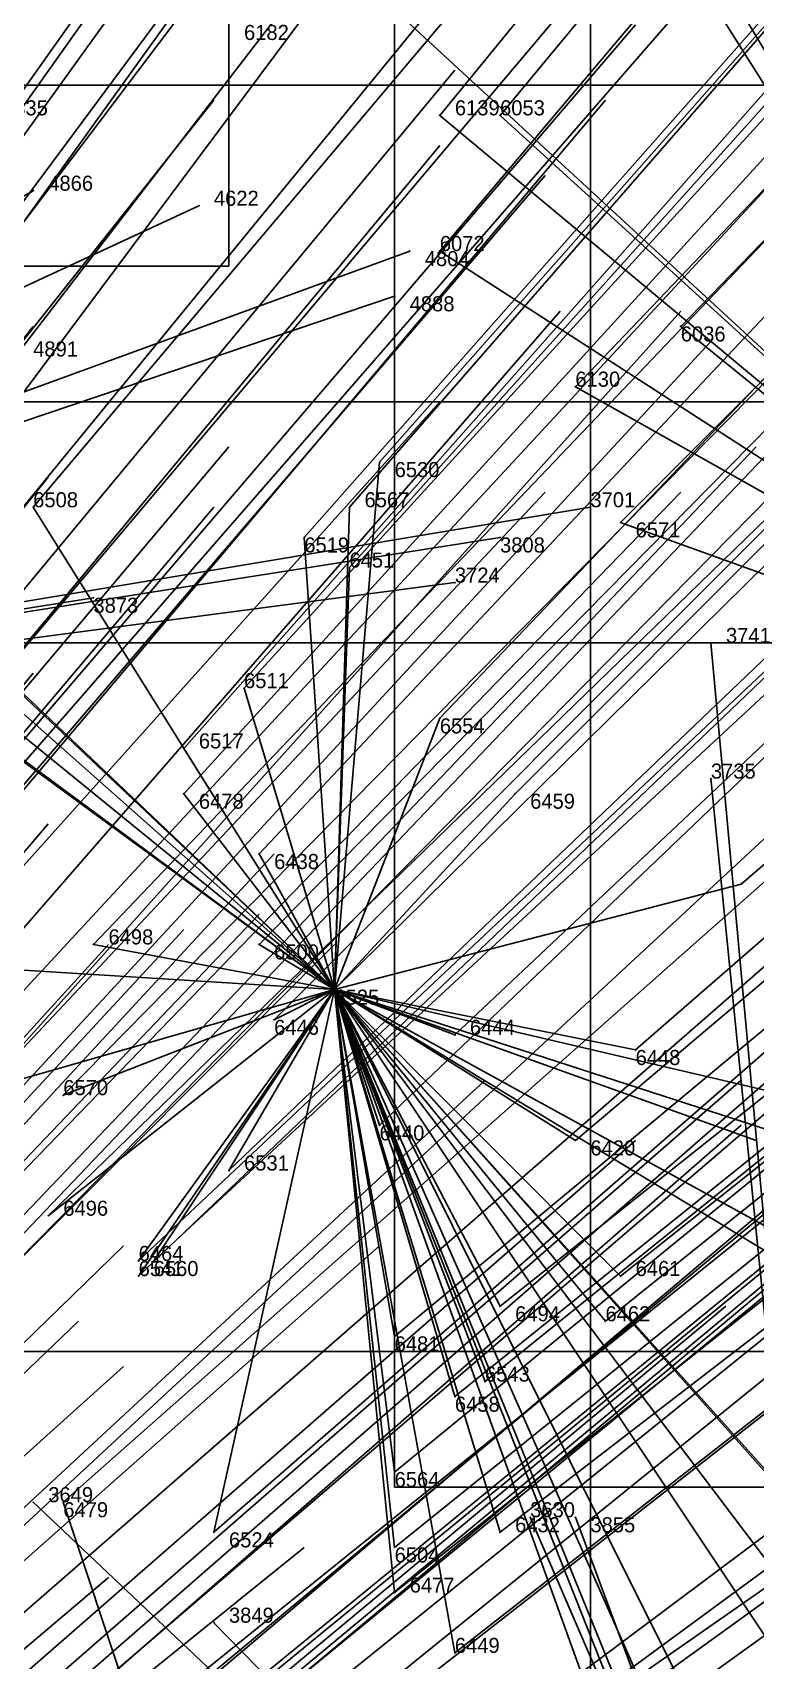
# Model space of a CAD drawing. Extents: x -0.5 to 0.59, y -0.5 to 0.59.
# Drawn here: x 0.203 to 0.251, y 0.1755 to 0.2835 of the extents above; entities that cross this region are included whole.
import ezdxf

# ---------------------------------------------------------------- set-up
doc = ezdxf.new("R2010")
doc.units = 0
for name, color, linetype in [('Clients', 3, 'CONTINUOUS'), ('Facilities', 3, 'CONTINUOUS'), ('Facilities_lines', 3, 'CONTINUOUS'), ('Min_max_boxes', 1, 'CONTINUOUS'), ('Normals', 1, 'CONTINUOUS'), ('Source_points', 5, 'CONTINUOUS'), ('Text', 3, 'CONTINUOUS')]:
    doc.layers.add(name, color=color, linetype=linetype)

msp = doc.modelspace()

# ---------------------------------------------------------------- linework, layer by layer
at = {"layer": 'Clients', "color": 5}
for p in [(0.23, 0.278, -0.903), (0.234, 0.278, -0.908), (0.203, 0.273, -1.25), (0.214, 0.272, -1.25), (0.228, 0.269, -1.25), (0.23, 0.269, -0.884), (0.227, 0.266, -1.25), (0.246, 0.264, -0.901), (0.239, 0.26, -0.883), (0.226, 0.255, -0.852), (0.203, 0.252, -0.809), (0.224, 0.252, -0.843), (0.24, 0.252, -1.25), (0.242, 0.251, -0.871), (0.221, 0.25, -0.833), (0.234, 0.25, -1.25), (0.224, 0.248, -0.835), (0.231, 0.247, -1.25), (0.207, 0.246, -1.25), (0.248, 0.243, -1.25), (0.217, 0.24, -0.81), (0.23, 0.238, -0.827), (0.213, 0.236, -0.796), (0.248, 0.234, -1.25), (0.213, 0.233, -0.789), (0.235, 0.233, -0.828), (0.218, 0.229, -0.79), (0.25, 0.227, -0.844), (0.207, 0.223, -0.761), (0.218, 0.223, -0.78), (0.219, 0.218, -0.771), (0.231, 0.217, -0.794), (0.243, 0.216, -0.812), (0.205, 0.213, -0.739), (0.226, 0.211, -0.772), (0.239, 0.21, -0.796), (0.216, 0.208, -0.751), (0.204, 0.205, -0.724), (0.21, 0.202, -0.729), (0.211, 0.202, -0.73), (0.21, 0.201, -0.726), (0.242, 0.201, -0.787), (0.234, 0.199, -0.768), (0.241, 0.198, -0.78), (0.227, 0.197, -0.75), (0.233, 0.194, -0.758), (0.231, 0.193, -0.751), (0.227, 0.188, -0.735), (0.203, 0.186, -1.25), (0.205, 0.186, -0.691), (0.236, 0.185, -1.25), (0.239, 0.185, -1.25), (0.215, 0.184, -0.708), (0.234, 0.184, -0.745), (0.227, 0.183, -0.728), (0.227, 0.18, -0.726), (0.215, 0.178, -1.25), (0.231, 0.176, -0.726)]:
    msp.add_point(p, dxfattribs=at)
at = {"layer": 'Facilities', "color": 3}
msp.add_point((0.223, 0.22, -0.782), dxfattribs=at)
at = {"layer": 'Facilities_lines', "color": 3}
for p, q in [((0.278, 0.238, -0.916), (0.244, 0.295, -0.958)), ((0.278, 0.238, -0.916), (0.244, 0.292, -0.951)), ((0.278, 0.238, -0.916), (0.227, 0.285, -0.91)), ((0.278, 0.238, -0.916), (0.23, 0.278, -0.903)), ((0.278, 0.238, -0.916), (0.234, 0.278, -0.908)), ((0.132, 0.234, -1.25), (0.203, 0.273, -1.25)), ((0.132, 0.234, -1.25), (0.214, 0.272, -1.25)), ((0.132, 0.234, -1.25), (0.228, 0.269, -1.25)), ((0.278, 0.238, -0.916), (0.23, 0.269, -0.884)), ((0.132, 0.234, -1.25), (0.227, 0.266, -1.25)), ((0.278, 0.238, -0.916), (0.246, 0.264, -0.901)), ((0.278, 0.238, -0.916), (0.239, 0.26, -0.883)), ((0.223, 0.22, -0.782), (0.175, 0.259, -0.782)), ((0.223, 0.22, -0.782), (0.183, 0.258, -0.79)), ((0.223, 0.22, -0.782), (0.226, 0.255, -0.852)), ((0.223, 0.22, -0.782), (0.188, 0.253, -0.787)), ((0.132, 0.234, -1.25), (0.24, 0.252, -1.25)), ((0.223, 0.22, -0.782), (0.203, 0.252, -0.809)), ((0.223, 0.22, -0.782), (0.224, 0.252, -0.843)), ((0.223, 0.22, -0.782), (0.188, 0.251, -0.784)), ((0.278, 0.238, -0.916), (0.242, 0.251, -0.871)), ((0.132, 0.234, -1.25), (0.234, 0.25, -1.25)), ((0.223, 0.22, -0.782), (0.182, 0.25, -0.774)), ((0.223, 0.22, -0.782), (0.221, 0.25, -0.833)), ((0.223, 0.22, -0.782), (0.185, 0.248, -0.774)), ((0.223, 0.22, -0.782), (0.224, 0.248, -0.835)), ((0.132, 0.234, -1.25), (0.231, 0.247, -1.25)), ((0.132, 0.234, -1.25), (0.207, 0.246, -1.25)), ((0.258, 0.134, -1.25), (0.248, 0.243, -1.25)), ((0.223, 0.22, -0.782), (0.217, 0.24, -0.81)), ((0.223, 0.22, -0.782), (0.23, 0.238, -0.827)), ((0.223, 0.22, -0.782), (0.213, 0.236, -0.796)), ((0.258, 0.134, -1.25), (0.248, 0.234, -1.25)), ((0.223, 0.22, -0.782), (0.213, 0.233, -0.789)), ((0.223, 0.22, -0.782), (0.235, 0.233, -0.828)), ((0.223, 0.22, -0.782), (0.218, 0.229, -0.79)), ((0.223, 0.22, -0.782), (0.25, 0.227, -0.844)), ((0.223, 0.22, -0.782), (0.207, 0.223, -0.761)), ((0.223, 0.22, -0.782), (0.218, 0.223, -0.78)), ((0.223, 0.22, -0.782), (0.191, 0.222, -0.732)), ((0.223, 0.22, -0.782), (0.195, 0.212, -0.72)), ((0.223, 0.22, -0.782), (0.204, 0.205, -0.724)), ((0.223, 0.22, -0.782), (0.205, 0.213, -0.739)), ((0.223, 0.22, -0.782), (0.21, 0.202, -0.729)), ((0.223, 0.22, -0.782), (0.21, 0.201, -0.726)), ((0.223, 0.22, -0.782), (0.211, 0.202, -0.73)), ((0.223, 0.22, -0.782), (0.215, 0.184, -0.708)), ((0.223, 0.22, -0.782), (0.216, 0.208, -0.751)), ((0.223, 0.22, -0.782), (0.219, 0.218, -0.771)), ((0.223, 0.22, -0.782), (0.231, 0.217, -0.794)), ((0.223, 0.22, -0.782), (0.234, 0.184, -0.745)), ((0.223, 0.22, -0.782), (0.226, 0.211, -0.772)), ((0.223, 0.22, -0.782), (0.24, 0.173, -0.74)), ((0.223, 0.22, -0.782), (0.239, 0.21, -0.796)), ((0.223, 0.22, -0.782), (0.243, 0.216, -0.812)), ((0.223, 0.22, -0.782), (0.231, 0.193, -0.751)), ((0.223, 0.22, -0.782), (0.242, 0.201, -0.787)), ((0.223, 0.22, -0.782), (0.241, 0.198, -0.78)), ((0.223, 0.22, -0.782), (0.227, 0.197, -0.75)), ((0.223, 0.22, -0.782), (0.234, 0.199, -0.768)), ((0.223, 0.22, -0.782), (0.265, 0.173, -0.79)), ((0.223, 0.22, -0.782), (0.251, 0.21, -0.817)), ((0.223, 0.22, -0.782), (0.227, 0.183, -0.728)), ((0.223, 0.22, -0.782), (0.243, 0.171, -0.743)), ((0.223, 0.22, -0.782), (0.254, 0.203, -0.812)), ((0.223, 0.22, -0.782), (0.231, 0.176, -0.726)), ((0.223, 0.22, -0.782), (0.227, 0.18, -0.726)), ((0.223, 0.22, -0.782), (0.253, 0.16, -0.749)), ((0.223, 0.22, -0.782), (0.273, 0.154, -0.783)), ((0.223, 0.22, -0.782), (0.267, 0.171, -0.793)), ((0.223, 0.22, -0.782), (0.253, 0.175, -0.768)), ((0.223, 0.22, -0.782), (0.253, 0.213, -0.827)), ((0.223, 0.22, -0.782), (0.233, 0.194, -0.758)), ((0.223, 0.22, -0.782), (0.256, 0.2, -0.812)), ((0.223, 0.22, -0.782), (0.246, 0.168, -0.745)), ((0.223, 0.22, -0.782), (0.227, 0.188, -0.735)), ((0.223, 0.22, -0.782), (0.257, 0.209, -0.828)), ((0.223, 0.22, -0.782), (0.248, 0.157, -0.733)), ((0.258, 0.134, -1.25), (0.203, 0.186, -1.25)), ((0.224, 0.129, -0.647), (0.205, 0.186, -0.691)), ((0.258, 0.134, -1.25), (0.236, 0.185, -1.25)), ((0.258, 0.134, -1.25), (0.239, 0.185, -1.25)), ((0.258, 0.134, -1.25), (0.215, 0.178, -1.25))]:
    msp.add_line(p, q, dxfattribs=at)
at = {"layer": 'Min_max_boxes', "color": 1}
for p, q in [((0.216, 0.268, -0.932), (0.216, 0.35, -0.932)), ((0.216, 0.268, -0.789), (0.216, 0.35, -0.789)), ((0.24, 0.112, -1.25), (0.24, 0.312, -1.25)), ((0.24, 0.112, -1.25), (0.24, 0.312, -1.25)), ((0.227, 0.295, -0.979), (0.227, 0.187, -0.979)), ((0.227, 0.295, -0.871), (0.227, 0.187, -0.871)), ((0.193, 0.28, -1.25), (0.334, 0.28, -1.25)), ((0.193, 0.28, -1.233), (0.334, 0.28, -1.233)), ((0.079, 0.268, -0.932), (0.216, 0.268, -0.932)), ((0.079, 0.268, -0.789), (0.216, 0.268, -0.789)), ((0.216, 0.268, -0.932), (0.216, 0.268, -0.789)), ((0.273, 0.259, -0.852), (0.175, 0.259, -0.852)), ((0.273, 0.259, -0.708), (0.175, 0.259, -0.708)), ((0.35, 0.243, -1.25), (0.146, 0.243, -1.25)), ((0.35, 0.243, -1.25), (0.146, 0.243, -1.25)), ((0.263, 0.196, -0.735), (0.18, 0.196, -0.735)), ((0.263, 0.196, -0.578), (0.18, 0.196, -0.578)), ((0.227, 0.187, -0.979), (0.326, 0.187, -0.979)), ((0.227, 0.187, -0.871), (0.326, 0.187, -0.871)), ((0.227, 0.187, -0.979), (0.227, 0.187, -0.871))]:
    msp.add_line(p, q, dxfattribs=at)
at = {"layer": 'Normals', "color": 1}
for p, q in [((0.199, 0.275, -0.848), (0.253, 0.351, -0.811)), ((0.23, 0.278, -0.903), (0.289, 0.35, -0.866)), ((0.234, 0.278, -0.908), (0.293, 0.349, -0.871)), ((0.199, 0.272, -0.842), (0.253, 0.347, -0.806)), ((0.23, 0.269, -0.884), (0.29, 0.34, -0.848)), ((0.246, 0.264, -0.901), (0.31, 0.33, -0.863)), ((0.188, 0.253, -0.787), (0.243, 0.327, -0.749)), ((0.239, 0.26, -0.883), (0.303, 0.327, -0.845)), ((0.182, 0.25, -0.774), (0.236, 0.326, -0.736)), ((0.188, 0.251, -0.784), (0.242, 0.326, -0.746)), ((0.226, 0.255, -0.852), (0.287, 0.324, -0.814)), ((0.203, 0.252, -0.809), (0.263, 0.323, -0.772)), ((0.185, 0.248, -0.774), (0.241, 0.322, -0.736)), ((0.224, 0.252, -0.843), (0.285, 0.322, -0.806)), ((0.221, 0.25, -0.833), (0.282, 0.319, -0.796)), ((0.224, 0.248, -0.835), (0.286, 0.317, -0.798)), ((0.242, 0.251, -0.871), (0.307, 0.316, -0.833)), ((0.181, 0.235, -0.742), (0.238, 0.309, -0.705)), ((0.217, 0.24, -0.81), (0.28, 0.309, -0.773)), ((0.213, 0.236, -0.796), (0.275, 0.306, -0.759)), ((0.23, 0.238, -0.827), (0.294, 0.305, -0.79)), ((0.213, 0.233, -0.789), (0.276, 0.302, -0.752)), ((0.235, 0.233, -0.828), (0.301, 0.299, -0.792)), ((0.175, 0.223, -0.709), (0.231, 0.298, -0.673)), ((0.181, 0.226, -0.724), (0.24, 0.298, -0.687)), ((0.218, 0.229, -0.79), (0.282, 0.297, -0.754)), ((0.191, 0.222, -0.732), (0.252, 0.292, -0.695)), ((0.207, 0.223, -0.761), (0.271, 0.29, -0.724)), ((0.218, 0.223, -0.78), (0.283, 0.289, -0.743)), ((0.25, 0.227, -0.844), (0.32, 0.287, -0.807)), ((0.179, 0.215, -0.7), (0.239, 0.286, -0.663)), ((0.223, 0.22, -0.782), (0.289, 0.285, -0.746)), ((0.183, 0.214, -0.703), (0.243, 0.284, -0.666)), ((0.219, 0.218, -0.771), (0.284, 0.283, -0.734)), ((0.172, 0.21, -0.679), (0.231, 0.281, -0.641)), ((0.231, 0.217, -0.794), (0.299, 0.281, -0.757)), ((0.195, 0.212, -0.72), (0.258, 0.28, -0.683)), ((0.157, 0.206, -0.648), (0.215, 0.279, -0.611)), ((0.181, 0.208, -0.69), (0.241, 0.279, -0.652)), ((0.205, 0.213, -0.739), (0.27, 0.279, -0.701)), ((0.243, 0.216, -0.812), (0.313, 0.277, -0.776)), ((0.171, 0.205, -0.668), (0.23, 0.276, -0.629)), ((0.226, 0.211, -0.772), (0.293, 0.275, -0.735)), ((0.177, 0.204, -0.675), (0.237, 0.274, -0.636)), ((0.203, 0.273, -1.25), (0.203, 0.273, -1.15)), ((0.214, 0.272, -1.25), (0.214, 0.272, -1.15)), ((0.216, 0.208, -0.751), (0.283, 0.272, -0.714)), ((0.204, 0.205, -0.724), (0.271, 0.27, -0.686)), ((0.239, 0.21, -0.796), (0.31, 0.27, -0.76)), ((0.228, 0.269, -1.25), (0.228, 0.269, -1.15)), ((0.21, 0.202, -0.729), (0.278, 0.266, -0.691)), ((0.227, 0.266, -1.25), (0.227, 0.266, -1.15)), ((0.177, 0.195, -0.659), (0.238, 0.265, -0.62)), ((0.184, 0.196, -0.673), (0.246, 0.265, -0.634)), ((0.199, 0.199, -0.704), (0.264, 0.265, -0.667)), ((0.21, 0.201, -0.726), (0.277, 0.265, -0.689)), ((0.211, 0.202, -0.73), (0.279, 0.265, -0.692)), ((0.145, 0.191, -0.599), (0.203, 0.264, -0.562)), ((0.186, 0.196, -0.674), (0.248, 0.263, -0.635)), ((0.192, 0.193, -0.68), (0.256, 0.26, -0.642)), ((0.168, 0.19, -0.635), (0.23, 0.259, -0.598)), ((0.242, 0.201, -0.787), (0.315, 0.259, -0.75)), ((0.156, 0.185, -0.605), (0.216, 0.256, -0.568)), ((0.188, 0.19, -0.668), (0.251, 0.256, -0.629)), ((0.227, 0.197, -0.75), (0.298, 0.256, -0.714)), ((0.234, 0.199, -0.768), (0.307, 0.257, -0.731)), ((0.241, 0.198, -0.78), (0.313, 0.256, -0.743)), ((0.145, 0.181, -0.582), (0.204, 0.254, -0.545)), ((0.174, 0.186, -0.637), (0.237, 0.253, -0.598)), ((0.182, 0.187, -0.652), (0.246, 0.253, -0.613)), ((0.155, 0.181, -0.597), (0.215, 0.252, -0.56)), ((0.233, 0.194, -0.758), (0.305, 0.252, -0.721)), ((0.24, 0.252, -1.25), (0.24, 0.252, -1.15)), ((0.231, 0.193, -0.751), (0.303, 0.251, -0.714)), ((0.234, 0.25, -1.25), (0.234, 0.25, -1.15)), ((0.205, 0.186, -0.691), (0.274, 0.247, -0.653)), ((0.231, 0.247, -1.25), (0.231, 0.247, -1.15)), ((0.207, 0.246, -1.25), (0.207, 0.246, -1.15)), ((0.227, 0.188, -0.735), (0.298, 0.246, -0.698)), ((0.215, 0.184, -0.708), (0.285, 0.245, -0.67)), ((0.248, 0.243, -1.25), (0.248, 0.243, -1.15)), ((0.144, 0.17, -0.556), (0.203, 0.241, -0.519)), ((0.227, 0.183, -0.728), (0.299, 0.241, -0.69)), ((0.234, 0.184, -0.745), (0.308, 0.241, -0.708)), ((0.227, 0.18, -0.726), (0.3, 0.238, -0.687)), ((0.19, 0.173, -0.642), (0.258, 0.236, -0.605)), ((0.197, 0.174, -0.657), (0.267, 0.235, -0.62)), ((0.248, 0.234, -1.25), (0.248, 0.234, -1.15)), ((0.231, 0.176, -0.726), (0.304, 0.233, -0.688)), ((0.144, 0.161, -0.54), (0.204, 0.231, -0.502)), ((0.204, 0.171, -0.664), (0.274, 0.231, -0.627)), ((0.156, 0.161, -0.56), (0.219, 0.229, -0.524)), ((0.199, 0.168, -0.65), (0.269, 0.229, -0.614)), ((0.212, 0.169, -0.678), (0.284, 0.228, -0.641)), ((0.24, 0.173, -0.74), (0.315, 0.228, -0.702)), ((0.154, 0.158, -0.551), (0.218, 0.225, -0.514)), ((0.221, 0.168, -0.694), (0.294, 0.225, -0.657)), ((0.243, 0.171, -0.743), (0.318, 0.225, -0.705)), ((0.15, 0.156, -0.54), (0.213, 0.224, -0.502)), ((0.146, 0.155, -0.533), (0.208, 0.223, -0.494)), ((0.157, 0.157, -0.555), (0.223, 0.223, -0.519)), ((0.207, 0.163, -0.659), (0.279, 0.223, -0.623)), ((0.208, 0.164, -0.662), (0.28, 0.223, -0.625)), ((0.199, 0.161, -0.639), (0.27, 0.221, -0.602)), ((0.208, 0.159, -0.655), (0.281, 0.218, -0.619)), ((0.202, 0.157, -0.639), (0.274, 0.215, -0.602)), ((0.165, 0.151, -0.559), (0.233, 0.214, -0.522)), ((0.18, 0.153, -0.591), (0.25, 0.214, -0.554)), ((0.191, 0.156, -0.617), (0.263, 0.214, -0.579)), ((0.18, 0.15, -0.587), (0.25, 0.211, -0.548)), ((0.173, 0.149, -0.57), (0.243, 0.21, -0.533)), ((0.184, 0.149, -0.592), (0.255, 0.208, -0.554)), ((0.209, 0.152, -0.646), (0.284, 0.208, -0.61)), ((0.187, 0.149, -0.597), (0.258, 0.207, -0.558)), ((0.186, 0.146, -0.591), (0.257, 0.205, -0.552)), ((0.142, 0.138, -0.496), (0.209, 0.203, -0.459)), ((0.157, 0.142, -0.528), (0.226, 0.203, -0.49)), ((0.178, 0.14, -0.567), (0.249, 0.199, -0.529)), ((0.139, 0.134, -0.482), (0.206, 0.198, -0.445)), ((0.201, 0.143, -0.617), (0.276, 0.197, -0.579)), ((0.201, 0.143, -0.616), (0.276, 0.197, -0.578)), ((0.14, 0.133, -0.482), (0.209, 0.195, -0.445)), ((0.203, 0.186, -1.25), (0.203, 0.186, -1.15)), ((0.236, 0.185, -1.25), (0.236, 0.185, -1.15)), ((0.239, 0.185, -1.25), (0.239, 0.185, -1.15)), ((0.149, 0.125, -0.485), (0.221, 0.183, -0.448)), ((0.178, 0.129, -0.549), (0.254, 0.182, -0.512)), ((0.137, 0.121, -0.457), (0.208, 0.181, -0.419)), ((0.215, 0.178, -1.25), (0.215, 0.178, -1.15))]:
    msp.add_line(p, q, dxfattribs=at)
at = {"layer": 'Source_points', "color": 5}
for p in [(0.23, 0.278, -0.903), (0.234, 0.278, -0.908), (0.203, 0.273, -1.25), (0.214, 0.272, -1.25), (0.228, 0.269, -1.25), (0.23, 0.269, -0.884), (0.227, 0.266, -1.25), (0.246, 0.264, -0.901), (0.239, 0.26, -0.883), (0.226, 0.255, -0.852), (0.203, 0.252, -0.809), (0.224, 0.252, -0.843), (0.24, 0.252, -1.25), (0.242, 0.251, -0.871), (0.221, 0.25, -0.833), (0.234, 0.25, -1.25), (0.224, 0.248, -0.835), (0.231, 0.247, -1.25), (0.207, 0.246, -1.25), (0.248, 0.243, -1.25), (0.217, 0.24, -0.81), (0.23, 0.238, -0.827), (0.213, 0.236, -0.796), (0.248, 0.234, -1.25), (0.213, 0.233, -0.789), (0.235, 0.233, -0.828), (0.218, 0.229, -0.79), (0.25, 0.227, -0.844), (0.207, 0.223, -0.761), (0.218, 0.223, -0.78), (0.223, 0.22, -0.782), (0.219, 0.218, -0.771), (0.231, 0.217, -0.794), (0.243, 0.216, -0.812), (0.205, 0.213, -0.739), (0.226, 0.211, -0.772), (0.239, 0.21, -0.796), (0.216, 0.208, -0.751), (0.204, 0.205, -0.724), (0.21, 0.202, -0.729), (0.211, 0.202, -0.73), (0.21, 0.201, -0.726), (0.242, 0.201, -0.787), (0.234, 0.199, -0.768), (0.241, 0.198, -0.78), (0.227, 0.197, -0.75), (0.233, 0.194, -0.758), (0.231, 0.193, -0.751), (0.227, 0.188, -0.735), (0.203, 0.186, -1.25), (0.205, 0.186, -0.691), (0.236, 0.185, -1.25), (0.239, 0.185, -1.25), (0.215, 0.184, -0.708), (0.234, 0.184, -0.745), (0.227, 0.183, -0.728), (0.227, 0.18, -0.726), (0.215, 0.178, -1.25), (0.231, 0.176, -0.726)]:
    msp.add_point(p, dxfattribs=at)

# ---------------------------------------------------------------- texts
at = {"layer": 'Text', "color": 3}
for s, p in [('6182', (0.217, 0.283, -0.892)), ('4835', (0.201, 0.278, -1.25)), ('6139', (0.231, 0.278, -0.903)), ('6053', (0.234, 0.278, -0.908)), ('4866', (0.204, 0.273, -1.25)), ('4622', (0.215, 0.272, -1.25)), ('6072', (0.23, 0.269, -0.884)), ('4804', (0.229, 0.268, -1.25)), ('4888', (0.228, 0.265, -1.25)), ('6036', (0.246, 0.263, -0.901)), ('4891', (0.203, 0.262, -1.25)), ('6130', (0.239, 0.26, -0.883)), ('6530', (0.227, 0.254, -0.852)), ('6508', (0.203, 0.252, -0.809)), ('6567', (0.225, 0.252, -0.843)), ('3701', (0.24, 0.252, -1.25)), ('6571', (0.243, 0.25, -0.871)), ('6519', (0.221, 0.249, -0.833)), ('3808', (0.234, 0.249, -1.25)), ('6451', (0.224, 0.248, -0.835)), ('3724', (0.231, 0.247, -1.25)), ('3873', (0.207, 0.245, -1.25)), ('3741', (0.249, 0.243, -1.25)), ('6511', (0.217, 0.24, -0.81)), ('6554', (0.23, 0.237, -0.827)), ('6517', (0.214, 0.236, -0.796)), ('3735', (0.248, 0.234, -1.25)), ('6478', (0.214, 0.232, -0.789)), ('6459', (0.236, 0.232, -0.828)), ('6438', (0.219, 0.228, -0.79)), ('6498', (0.208, 0.223, -0.761)), ('6500', (0.219, 0.222, -0.78)), ('6525', (0.223, 0.219, -0.782)), ('6446', (0.219, 0.217, -0.771)), ('6444', (0.232, 0.217, -0.794)), ('6448', (0.243, 0.215, -0.812)), ('6570', (0.205, 0.213, -0.739)), ('6440', (0.226, 0.21, -0.772)), ('6420', (0.24, 0.209, -0.796)), ('6531', (0.217, 0.208, -0.751)), ('6496', (0.205, 0.205, -0.724)), ('6464', (0.21, 0.202, -0.729)), ('6541', (0.21, 0.201, -0.726)), ('6560', (0.211, 0.201, -0.73)), ('6461', (0.243, 0.201, -0.787)), ('6494', (0.235, 0.198, -0.768)), ('6462', (0.241, 0.198, -0.78)), ('6481', (0.227, 0.196, -0.75)), ('6543', (0.233, 0.194, -0.758)), ('6458', (0.231, 0.192, -0.751)), ('6564', (0.227, 0.187, -0.735)), ('3649', (0.204, 0.186, -1.25)), ('6479', (0.205, 0.185, -0.691)), ('3630', (0.236, 0.185, -1.25)), ('6432', (0.235, 0.184, -0.745)), ('3855', (0.24, 0.184, -1.25)), ('6524', (0.216, 0.183, -0.708)), ('6504', (0.227, 0.182, -0.728)), ('6477', (0.228, 0.18, -0.726)), ('3849', (0.216, 0.178, -1.25)), ('6449', (0.231, 0.176, -0.726))]:
    msp.add_text(s, height=0.001, dxfattribs=at).set_placement(p)

doc.saveas('drawing.dxf')
